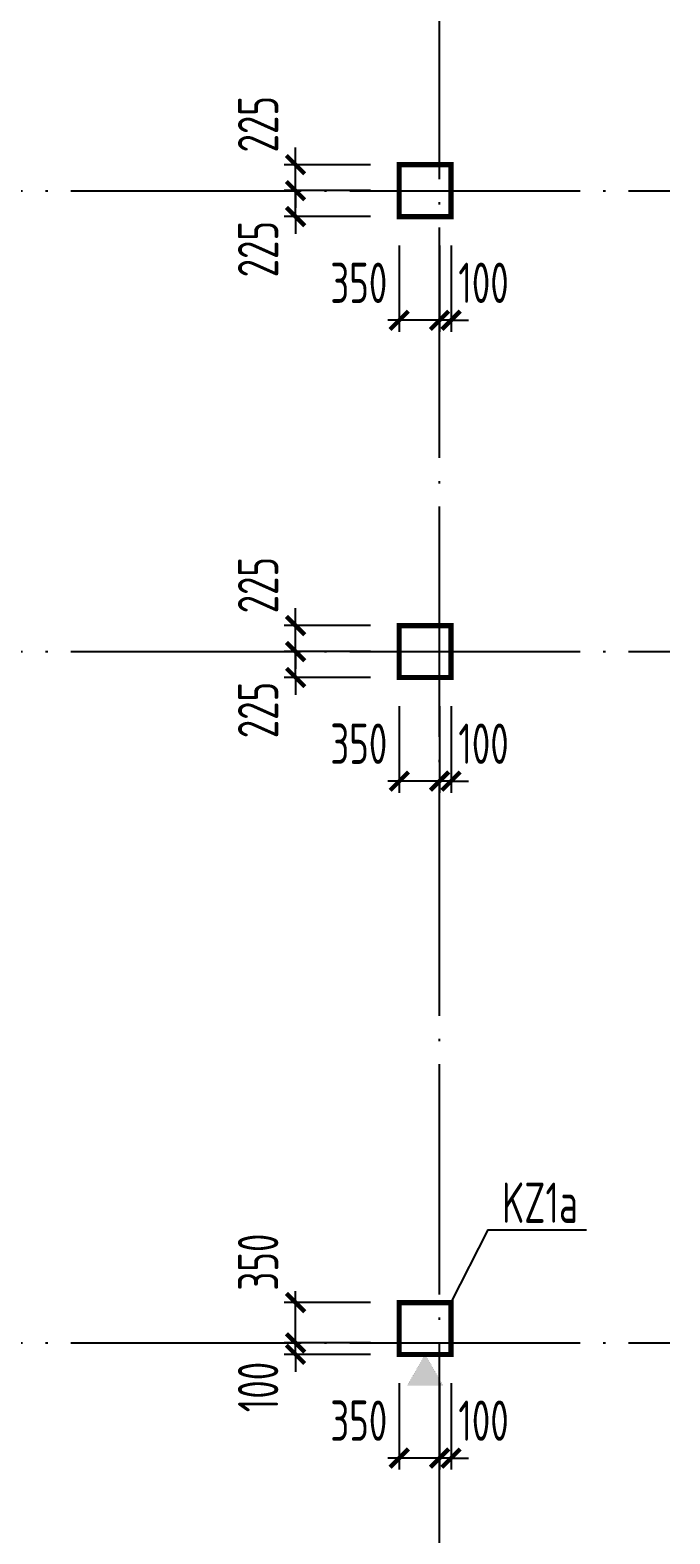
# Model space of a CAD drawing. Extents: x 297659 to 993057, y 192802 to 252212.
# Drawn here: x 705982 to 711537, y 201164 to 214216 of the extents above; entities that cross this region are included whole.
import ezdxf

# ---------------------------------------------------------------- set-up
doc = ezdxf.new("R2010")
doc.units = 0
doc.header["$LTSCALE"] = 1000
doc.linetypes.add('DOTE', pattern=[2.42, 2, -0.2, 0.02, -0.2])
doc.layers.get('0').update_dxf_attribs({"linetype": 'CONTINUOUS'})
doc.layers.get('DEFPOINTS').update_dxf_attribs({"linetype": 'CONTINUOUS'})
for name, color, linetype in [('AXIS', 8, 'DOTE'), ('COLU', 7, 'CONTINUOUS'), ('DIM', 3, 'CONTINUOUS'), ('SJSM', 150, 'CONTINUOUS'), ('TEXT', 7, 'CONTINUOUS')]:
    doc.layers.add(name, color=color, linetype=linetype)
doc.styles.add('TSSD_Dimension', font='tssdeng.shx', dxfattribs={"width": 0.7, "bigfont": 'hztxt.shx'})
doc.styles.add('TSSD_Rein', font='tssdeng.shx', dxfattribs={"width": 0.7, "bigfont": 'hztxt.shx'})
doc.dimstyles.new('TSSD_100_100', dxfattribs={"dimtxt": 350, "dimasz": 150, "dimexe": 100, "dimexo": 250, "dimgap": 150, "dimtad": 1, "dimdec": 0, "dimzin": 0, "dimdsep": 46, "dimtxsty": 'TSSD_Dimension', "dimblk": 'ARCHTICK', "dimcen": 0, "dimdle": 100, "dimclrd": 3, "dimclre": 3, "dimclrt": 7, "dimadec": 0, "dimazin": 0, "dimtfac": 1, "dimtdec": 0, "dimtix": 1, "dimtmove": 2, "dimatfit": 3, "dimfxl": 100, "dimtolj": 1, "dimtzin": 0, "dimarcsym": 0})

# ---------------------------------------------------------------- blocks, each defined once
blk = doc.blocks.new('_ARCHTICK')
at = {"color": 0}
blk.add_lwpolyline([(-0.53, -0.53, 0.25, 0.25, 0), (0.53, 0.53, 0.5, 0.5, 0)], format="xyseb", dxfattribs=at)
blk = doc.blocks.new('*D477')
at = {"layer": 'DEFPOINTS', "color": 0}
for p in [(709537, 202722), (709637, 202722), (709537, 201822)]:
    blk.add_point(p, dxfattribs=at)
at = {"layer": 'DIM', "color": 3, "lineweight": -2}
for p, q in [((709537, 202472), (709537, 201722)), ((709637, 202472), (709637, 201722)), ((709537, 201822), (709387, 201822)), ((709637, 201822), (709537, 201822)), ((709637, 201822), (709787, 201822))]:
    blk.add_line(p, q, dxfattribs=at)
at = {"layer": 'DIM', "color": 3, "lineweight": -2, "xscale": 150, "yscale": 150, "zscale": 150}
blk.add_blockref('_ARCHTICK', (709537, 201822), dxfattribs=at)
at = {"layer": 'DIM', "color": 3, "lineweight": -2, "xscale": 150, "yscale": 150, "zscale": 150, "rotation": 180}
blk.add_blockref('_ARCHTICK', (709637, 201822), dxfattribs=at)
at = {"layer": 'DIM', "color": 7, "insert": (709919, 202147), "char_height": 350, "attachment_point": 5, "style": 'TSSD_Dimension'}
blk.add_mtext('\\A1;100', dxfattribs=at)
blk = doc.blocks.new('*D478')
at = {"layer": 'DEFPOINTS', "color": 0}
for p in [(709187, 202722), (709537, 202722), (709187, 201822)]:
    blk.add_point(p, dxfattribs=at)
at = {"layer": 'DIM', "color": 3, "lineweight": -2}
for p, q in [((709187, 202472), (709187, 201722)), ((709537, 202472), (709537, 201722)), ((709637, 201822), (709087, 201822))]:
    blk.add_line(p, q, dxfattribs=at)
at = {"layer": 'DIM', "color": 3, "lineweight": -2, "xscale": 150, "yscale": 150, "zscale": 150, "rotation": 180}
blk.add_blockref('_ARCHTICK', (709187, 201822), dxfattribs=at)
at = {"layer": 'DIM', "color": 3, "lineweight": -2, "xscale": 150, "yscale": 150, "zscale": 150}
blk.add_blockref('_ARCHTICK', (709537, 201822), dxfattribs=at)
at = {"layer": 'DIM', "color": 7, "insert": (708836, 202147), "char_height": 350, "attachment_point": 5, "style": 'TSSD_Dimension'}
blk.add_mtext('\\A1;350', dxfattribs=at)
blk = doc.blocks.new('*D479')
at = {"layer": 'DEFPOINTS', "color": 0}
for p in [(708287, 202822), (709187, 202822), (709187, 202722)]:
    blk.add_point(p, dxfattribs=at)
at = {"layer": 'DIM', "color": 3, "lineweight": -2}
for p, q in [((708287, 202822), (708287, 202972)), ((708937, 202822), (708187, 202822)), ((708287, 202722), (708287, 202822)), ((708937, 202722), (708187, 202722)), ((708287, 202722), (708287, 202572))]:
    blk.add_line(p, q, dxfattribs=at)
at = {"layer": 'DIM', "color": 3, "lineweight": -2, "xscale": 150, "yscale": 150, "zscale": 150}
for p, rotation in [((708287, 202822), 270), ((708287, 202722), 90)]:
    blk.add_blockref('_ARCHTICK', p, dxfattribs=dict(at, rotation=rotation))
at = {"layer": 'DIM', "color": 7, "insert": (707962, 202439), "char_height": 350, "attachment_point": 5, "rotation": 90, "style": 'TSSD_Dimension'}
blk.add_mtext('\\A1;100', dxfattribs=at)
blk = doc.blocks.new('*D480')
at = {"layer": 'DEFPOINTS', "color": 0}
for p in [(708287, 203172), (709187, 203172), (709187, 202822)]:
    blk.add_point(p, dxfattribs=at)
at = {"layer": 'DIM', "color": 3, "lineweight": -2}
for p, q in [((708287, 202722), (708287, 203272)), ((708937, 203172), (708187, 203172)), ((708937, 202822), (708187, 202822))]:
    blk.add_line(p, q, dxfattribs=at)
at = {"layer": 'DIM', "color": 3, "lineweight": -2, "xscale": 150, "yscale": 150, "zscale": 150}
for p, rotation in [((708287, 203172), 90), ((708287, 202822), 270)]:
    blk.add_blockref('_ARCHTICK', p, dxfattribs=dict(at, rotation=rotation))
at = {"layer": 'DIM', "color": 7, "insert": (707962, 203523), "char_height": 350, "attachment_point": 5, "rotation": 90, "style": 'TSSD_Dimension'}
blk.add_mtext('\\A1;350', dxfattribs=at)
blk = doc.blocks.new('*D489')
at = {"layer": 'DEFPOINTS', "color": 0}
for p in [(709537, 208597), (709637, 208597), (709537, 207697)]:
    blk.add_point(p, dxfattribs=at)
at = {"layer": 'DIM', "color": 3, "lineweight": -2}
for p, q in [((709537, 208347), (709537, 207597)), ((709637, 208347), (709637, 207597)), ((709537, 207697), (709387, 207697)), ((709637, 207697), (709537, 207697)), ((709637, 207697), (709787, 207697))]:
    blk.add_line(p, q, dxfattribs=at)
at = {"layer": 'DIM', "color": 3, "lineweight": -2, "xscale": 150, "yscale": 150, "zscale": 150}
blk.add_blockref('_ARCHTICK', (709537, 207697), dxfattribs=at)
at = {"layer": 'DIM', "color": 3, "lineweight": -2, "xscale": 150, "yscale": 150, "zscale": 150, "rotation": 180}
blk.add_blockref('_ARCHTICK', (709637, 207697), dxfattribs=at)
at = {"layer": 'DIM', "color": 7, "insert": (709919, 208022), "char_height": 350, "attachment_point": 5, "style": 'TSSD_Dimension'}
blk.add_mtext('\\A1;100', dxfattribs=at)
blk = doc.blocks.new('*D490')
at = {"layer": 'DEFPOINTS', "color": 0}
for p in [(709187, 208597), (709537, 208597), (709187, 207697)]:
    blk.add_point(p, dxfattribs=at)
at = {"layer": 'DIM', "color": 3, "lineweight": -2}
for p, q in [((709187, 208347), (709187, 207597)), ((709537, 208347), (709537, 207597)), ((709637, 207697), (709087, 207697))]:
    blk.add_line(p, q, dxfattribs=at)
at = {"layer": 'DIM', "color": 3, "lineweight": -2, "xscale": 150, "yscale": 150, "zscale": 150, "rotation": 180}
blk.add_blockref('_ARCHTICK', (709187, 207697), dxfattribs=at)
at = {"layer": 'DIM', "color": 3, "lineweight": -2, "xscale": 150, "yscale": 150, "zscale": 150}
blk.add_blockref('_ARCHTICK', (709537, 207697), dxfattribs=at)
at = {"layer": 'DIM', "color": 7, "insert": (708836, 208022), "char_height": 350, "attachment_point": 5, "style": 'TSSD_Dimension'}
blk.add_mtext('\\A1;350', dxfattribs=at)
blk = doc.blocks.new('*D491')
at = {"layer": 'DEFPOINTS', "color": 0}
for p in [(708287, 208822), (709187, 208822), (709187, 208597)]:
    blk.add_point(p, dxfattribs=at)
at = {"layer": 'DIM', "color": 3, "lineweight": -2}
for p, q in [((708287, 208822), (708287, 208972)), ((708937, 208822), (708187, 208822)), ((708287, 208597), (708287, 208822)), ((708937, 208597), (708187, 208597)), ((708287, 208597), (708287, 208447))]:
    blk.add_line(p, q, dxfattribs=at)
at = {"layer": 'DIM', "color": 3, "lineweight": -2, "xscale": 150, "yscale": 150, "zscale": 150}
for p, rotation in [((708287, 208822), 270), ((708287, 208597), 90)]:
    blk.add_blockref('_ARCHTICK', p, dxfattribs=dict(at, rotation=rotation))
at = {"layer": 'DIM', "color": 7, "insert": (707962, 208314), "char_height": 350, "attachment_point": 5, "rotation": 90, "style": 'TSSD_Dimension'}
blk.add_mtext('\\A1;225', dxfattribs=at)
blk = doc.blocks.new('*D492')
at = {"layer": 'DEFPOINTS', "color": 0}
for p in [(708287, 209047), (709187, 209047), (709187, 208822)]:
    blk.add_point(p, dxfattribs=at)
at = {"layer": 'DIM', "color": 3, "lineweight": -2}
for p, q in [((708287, 209047), (708287, 209197)), ((708937, 209047), (708187, 209047)), ((708287, 208822), (708287, 209047)), ((708937, 208822), (708187, 208822)), ((708287, 208822), (708287, 208672))]:
    blk.add_line(p, q, dxfattribs=at)
at = {"layer": 'DIM', "color": 3, "lineweight": -2, "xscale": 150, "yscale": 150, "zscale": 150}
for p, rotation in [((708287, 209047), 270), ((708287, 208822), 90)]:
    blk.add_blockref('_ARCHTICK', p, dxfattribs=dict(at, rotation=rotation))
at = {"layer": 'DIM', "color": 7, "insert": (707962, 209398), "char_height": 350, "attachment_point": 5, "rotation": 90, "style": 'TSSD_Dimension'}
blk.add_mtext('\\A1;225', dxfattribs=at)
blk = doc.blocks.new('*D501')
at = {"layer": 'DEFPOINTS', "color": 0}
for p in [(709537, 212597), (709637, 212597), (709537, 211697)]:
    blk.add_point(p, dxfattribs=at)
at = {"layer": 'DIM', "color": 3, "lineweight": -2}
for p, q in [((709537, 212347), (709537, 211597)), ((709637, 212347), (709637, 211597)), ((709537, 211697), (709387, 211697)), ((709637, 211697), (709537, 211697)), ((709637, 211697), (709787, 211697))]:
    blk.add_line(p, q, dxfattribs=at)
at = {"layer": 'DIM', "color": 3, "lineweight": -2, "xscale": 150, "yscale": 150, "zscale": 150}
blk.add_blockref('_ARCHTICK', (709537, 211697), dxfattribs=at)
at = {"layer": 'DIM', "color": 3, "lineweight": -2, "xscale": 150, "yscale": 150, "zscale": 150, "rotation": 180}
blk.add_blockref('_ARCHTICK', (709637, 211697), dxfattribs=at)
at = {"layer": 'DIM', "color": 7, "insert": (709919, 212022), "char_height": 350, "attachment_point": 5, "style": 'TSSD_Dimension'}
blk.add_mtext('\\A1;100', dxfattribs=at)
blk = doc.blocks.new('*D502')
at = {"layer": 'DEFPOINTS', "color": 0}
for p in [(709187, 212597), (709537, 212597), (709187, 211697)]:
    blk.add_point(p, dxfattribs=at)
at = {"layer": 'DIM', "color": 3, "lineweight": -2}
for p, q in [((709187, 212347), (709187, 211597)), ((709537, 212347), (709537, 211597)), ((709637, 211697), (709087, 211697))]:
    blk.add_line(p, q, dxfattribs=at)
at = {"layer": 'DIM', "color": 3, "lineweight": -2, "xscale": 150, "yscale": 150, "zscale": 150, "rotation": 180}
blk.add_blockref('_ARCHTICK', (709187, 211697), dxfattribs=at)
at = {"layer": 'DIM', "color": 3, "lineweight": -2, "xscale": 150, "yscale": 150, "zscale": 150}
blk.add_blockref('_ARCHTICK', (709537, 211697), dxfattribs=at)
at = {"layer": 'DIM', "color": 7, "insert": (708836, 212022), "char_height": 350, "attachment_point": 5, "style": 'TSSD_Dimension'}
blk.add_mtext('\\A1;350', dxfattribs=at)
blk = doc.blocks.new('*D503')
at = {"layer": 'DEFPOINTS', "color": 0}
for p in [(708287, 212822), (709187, 212822), (709187, 212597)]:
    blk.add_point(p, dxfattribs=at)
at = {"layer": 'DIM', "color": 3, "lineweight": -2}
for p, q in [((708287, 212822), (708287, 212972)), ((708937, 212822), (708187, 212822)), ((708287, 212597), (708287, 212822)), ((708937, 212597), (708187, 212597)), ((708287, 212597), (708287, 212447))]:
    blk.add_line(p, q, dxfattribs=at)
at = {"layer": 'DIM', "color": 3, "lineweight": -2, "xscale": 150, "yscale": 150, "zscale": 150}
for p, rotation in [((708287, 212822), 270), ((708287, 212597), 90)]:
    blk.add_blockref('_ARCHTICK', p, dxfattribs=dict(at, rotation=rotation))
at = {"layer": 'DIM', "color": 7, "insert": (707962, 212314), "char_height": 350, "attachment_point": 5, "rotation": 90, "style": 'TSSD_Dimension'}
blk.add_mtext('\\A1;225', dxfattribs=at)
blk = doc.blocks.new('*D504')
at = {"layer": 'DEFPOINTS', "color": 0}
for p in [(708287, 213047), (709187, 213047), (709187, 212822)]:
    blk.add_point(p, dxfattribs=at)
at = {"layer": 'DIM', "color": 3, "lineweight": -2}
for p, q in [((708287, 213047), (708287, 213197)), ((708937, 213047), (708187, 213047)), ((708287, 212822), (708287, 213047)), ((708937, 212822), (708187, 212822)), ((708287, 212822), (708287, 212672))]:
    blk.add_line(p, q, dxfattribs=at)
at = {"layer": 'DIM', "color": 3, "lineweight": -2, "xscale": 150, "yscale": 150, "zscale": 150}
for p, rotation in [((708287, 213047), 270), ((708287, 212822), 90)]:
    blk.add_blockref('_ARCHTICK', p, dxfattribs=dict(at, rotation=rotation))
at = {"layer": 'DIM', "color": 7, "insert": (707962, 213398), "char_height": 350, "attachment_point": 5, "rotation": 90, "style": 'TSSD_Dimension'}
blk.add_mtext('\\A1;225', dxfattribs=at)

msp = doc.modelspace()

# ---------------------------------------------------------------- hatches: boundary and pattern name
at = {"layer": 'SJSM', "linetype": 'Continuous'}
msp.add_hatch(color=1, dxfattribs=at).paths.add_polyline_path([(709568.725, 202450.204), (709255.218, 202450.204), (709411.971, 202721.708)])

# ---------------------------------------------------------------- linework, layer by layer
at = {"layer": 'AXIS'}
for p, q in [((709536.971, 200821.708), (709536.971, 232621.708)), ((694236.971, 212821.708), (711536.971, 212821.708)), ((694236.971, 208821.708), (711536.971, 208821.708)), ((694236.971, 202821.708), (711536.971, 202821.708))]:
    msp.add_line(p, q, dxfattribs=at)
at = {"layer": 'COLU', "ltscale": 0.01, "const_width": 45}
for points in [[(709186.971, 212596.708), (709186.971, 213046.708), (709636.971, 213046.708), (709636.971, 212596.708)], [(709186.971, 208596.708), (709186.971, 209046.708), (709636.971, 209046.708), (709636.971, 208596.708)], [(709186.971, 202721.708), (709186.971, 203171.708), (709636.971, 203171.708), (709636.971, 202721.708)]]:
    msp.add_lwpolyline(points, close=True, dxfattribs=at)
at = {"layer": 'COLU'}
msp.add_lwpolyline([(709636.971, 203171.708), (709960.136, 203803.725), (710811.384, 203803.725)], dxfattribs=at)
at = {"layer": 'SJSM', "color": 1, "linetype": 'Continuous', "const_width": 0.5}
msp.add_lwpolyline([(709255.218, 202450.204), (709568.725, 202450.204), (709411.971, 202721.708)], close=True, dxfattribs=at)

# ---------------------------------------------------------------- texts
at = {"layer": 'TEXT', "style": 'TSSD_Rein', "width": 0.7}
msp.add_text('KZ1a', height=350, dxfattribs=at).set_placement((710078.97, 203863.725))

# ---------------------------------------------------------------- dimensions: what is measured, and where the dimension line sits
at = {"layer": 'DIM'}
for base, p1, p2, angle, picture, middle in [((708286.971, 213046.708), (709186.971, 212821.708), (709186.971, 213046.708), 90, '*D504', (707961.971, 213397.798)), ((708286.971, 212821.708), (709186.971, 212596.708), (709186.971, 212821.708), 90, '*D503', (707961.971, 212314.465)), ((709186.971, 211696.708), (709536.971, 212596.708), (709186.971, 212596.708), 180, '*D502', (708835.882, 212021.708)), ((709536.971, 211696.708), (709636.971, 212596.708), (709536.971, 212596.708), 180, '*D501', (709919.215, 212021.708)), ((708286.971, 209046.708), (709186.971, 208821.708), (709186.971, 209046.708), 90, '*D492', (707961.971, 209397.798)), ((708286.971, 208821.708), (709186.971, 208596.708), (709186.971, 208821.708), 90, '*D491', (707961.971, 208314.465)), ((709186.971, 207696.708), (709536.971, 208596.708), (709186.971, 208596.708), 180, '*D490', (708835.882, 208021.708)), ((709536.971, 207696.708), (709636.971, 208596.708), (709536.971, 208596.708), 180, '*D489', (709919.215, 208021.708)), ((708286.971, 203171.708), (709186.971, 202821.708), (709186.971, 203171.708), 90, '*D480', (707961.971, 203522.798)), ((708286.971, 202821.708), (709186.971, 202721.708), (709186.971, 202821.708), 90, '*D479', (707961.971, 202439.464)), ((709186.971, 201821.708), (709536.971, 202721.708), (709186.971, 202721.708), 180, '*D478', (708835.882, 202146.708)), ((709536.971, 201821.708), (709636.971, 202721.708), (709536.971, 202721.708), 180, '*D477', (709919.215, 202146.708))]:
    dim = msp.add_linear_dim(base=base, p1=p1, p2=p2, angle=angle, dimstyle='TSSD_100_100', dxfattribs=at)
    dim.commit()
    dim.dimension.update_dxf_attribs({"geometry": picture, "text_midpoint": middle, "dimtype": 160})

doc.saveas('drawing.dxf')
